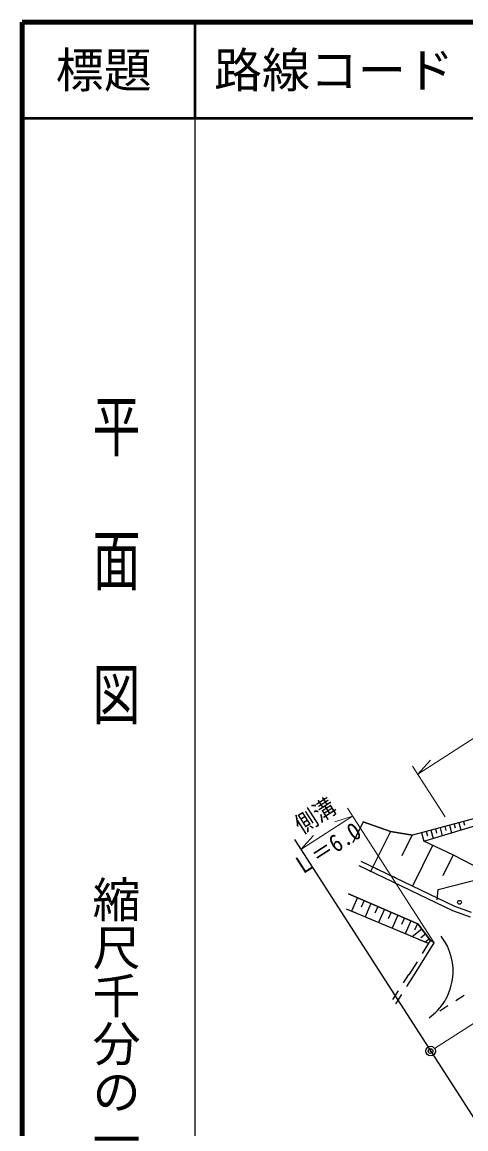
# Model space of a CAD drawing. Units: millimetres at full size, sheet at 1:1000; details may follow other scales. Extents: x 40000 to 680000, y 20000 to 380000.
# Drawn here: x 40000 to 86256, y 264594 to 380000 of the extents above; entities that cross this region are included whole.
import ezdxf
from ezdxf.enums import TextEntityAlignment as Align

# ---------------------------------------------------------------- set-up
doc = ezdxf.new("R2010")
doc.units = ezdxf.units.MM
doc.header["$LTSCALE"] = 1000
doc.header["$PDMODE"] = 32
doc.header["$PDSIZE"] = 500
doc.linetypes.add('CHAIN', pattern=[18.5, 12, -1.5, 3.5, -1.5])
for name, color, linetype, lineweight in [('M-BGD', 7, 'Continuous', 25), ('M-BMK', 2, 'CHAIN', 13), ('M-BMK-OTRS', 5, 'Continuous', 25), ('M-BMK-SRVR', 3, 'Continuous', 25), ('M-STR-HTXT', 7, 'Continuous', 13), ('M-TTL', 2, 'Continuous', 140), ('M-TTL-BAND', 7, 'Continuous', 25), ('M-TTL-LINE', 7, 'Continuous', 50)]:
    doc.layers.add(name, color=color, linetype=linetype, lineweight=lineweight)
doc.layers.add('M-OTRS', color=6, linetype='Continuous')
doc.layers.add('M-TTL-TXT', color=7, linetype='Continuous')
doc.styles.add('@ＭＳ ゴシック', font='')
doc.styles.add('ＭＳ ゴシック', font='')
doc.styles.get('@ＭＳ ゴシック').set_extended_font_data('@MS Gothic')
doc.styles.get('ＭＳ ゴシック').set_extended_font_data('MS Gothic')

msp = doc.modelspace()

# ---------------------------------------------------------------- linework, layer by layer
at = {"layer": 'M-BGD'}
for p, q in [((75554, 296612), (74475, 294435)), ((85997, 296635), (86099, 296253)), ((78384, 295597), (76280, 291355)), ((81648, 295479), (81885, 294589)), ((82132, 295608), (82250, 295163)), ((82615, 295736), (82843, 294878)), ((83098, 295865), (83212, 295435)), ((83581, 295993), (83801, 295166)), ((84064, 296121), (84174, 295708)), ((84548, 296250), (84759, 295454)), ((85031, 296378), (85137, 295980)), ((85514, 296507), (85717, 295742)), ((80652, 295238), (79573, 293061)), ((82783, 294150), (80680, 289908)), ((84928, 293153), (83849, 290977)), ((84897, 287325), (75128, 292025)), ((85092, 287786), (75345, 292475)), ((76001, 292159), (75345, 292475)), ((77804, 291292), (76902, 291726)), ((79361, 290543), (78705, 290859)), ((74943, 288719), (74325, 287298)), ((82363, 283908), (73812, 287514)), ((74863, 287071), (73812, 287514)), ((75653, 288410), (75344, 287699)), ((76364, 288101), (75752, 286696)), ((77066, 287795), (76760, 287093)), ((77768, 287489), (77164, 286101)), ((86838, 287147), (85092, 287786)), ((76706, 286294), (75784, 286683)), ((78463, 287187), (78160, 286493)), ((79157, 286885), (78559, 285512)), ((79843, 286586), (79545, 285900)), ((80530, 286288), (79939, 284930)), ((86725, 286656), (84897, 287325)), ((78548, 285517), (77627, 285905)), ((80391, 284740), (79470, 285128)), ((81667, 285415), (80646, 284632)), ((81209, 285992), (80913, 285314)), ((80742, 280422), (82951, 284003)), ((82363, 283908), (81313, 284351)), ((82058, 284904), (81548, 284513)), ((81726, 282874), (82568, 284239)), ((82449, 284394), (82010, 284057)), ((82951, 284003), (82568, 284239)), ((80359, 280658), (81201, 282023)), ((79757, 279815), (80321, 280692)), ((80116, 279448), (80742, 280422)), ((78654, 278096), (79217, 278973)), ((78950, 277632), (79576, 278606)), ((85224, 277983), (86064, 278525)), ((83543, 276899), (84384, 277441))]:
    msp.add_line(p, q, dxfattribs=at)
for points in [[(88325, 297254), (80682, 295223), (78384, 295597), (75551, 296612)], [(75551, 296612), (78384, 295597), (80682, 295223)], [(89084, 291020), (84958, 293138), (81858, 294581), (88432, 296559)], [(83275, 288472), (83352, 289543), (89084, 291020)], [(82568, 284239), (81232, 285982), (74026, 289118)], [(74026, 289118), (81232, 285982), (82568, 284239)]]:
    msp.add_lwpolyline(points, dxfattribs=at)
msp.add_circle((85591, 288222), 200, dxfattribs=at)
msp.add_arc((78962, 281042), 5964, 305.49888, 37.48049, dxfattribs=at)
at = {"layer": 'M-BMK'}
msp.add_line((82999, 272977), (102162, 285306), dxfattribs=at)
at = {"layer": 'M-BMK-OTRS'}
msp.add_line((68376, 294781), (101810, 242816), dxfattribs=at)
at = {"layer": 'M-BMK-SRVR'}
msp.add_circle((82579, 272706), 500, dxfattribs=at)
msp.add_point((82579, 272706), dxfattribs=at)
at = {"layer": 'M-OTRS'}
msp.add_point((82579, 272706), dxfattribs=at)
at = {"layer": 'M-STR-HTXT'}
for p, q in [((81246, 301576), (88635, 306330)), ((80705, 302417), (84113, 297119)), ((81246, 301576), (82573, 303025)), ((73914, 298048), (82951, 284003)), ((69052, 293731), (74455, 297207)), ((74455, 297207), (72587, 296600)), ((69052, 293731), (70379, 295179))]:
    msp.add_line(p, q, dxfattribs=at)
at = {"layer": 'M-TTL'}
for p, q in [((40000, 380000), (40000, 20000)), ((680000, 380000), (40000, 380000))]:
    msp.add_line(p, q, dxfattribs=at)
at = {"layer": 'M-TTL-BAND'}
msp.add_line((58000, 370000), (58000, 20000), dxfattribs=at)
at = {"layer": 'M-TTL-LINE'}
for p, q in [((58000, 380000), (58000, 370000)), ((40000, 370000), (680000, 370000))]:
    msp.add_line(p, q, dxfattribs=at)

# ---------------------------------------------------------------- texts
at = {"layer": 'M-STR-HTXT', "style": 'ＭＳ ゴシック', "width": 0.9}
for s, p in [('側溝', (71336, 296031)), ('Ｌ＝6.0', (72527, 292556))]:
    msp.add_text(s, height=1833, rotation=32.757, dxfattribs=at).set_placement(p, align=Align.BOTTOM_CENTER)
at = {"layer": 'M-TTL-BAND', "style": '@ＭＳ ゴシック', "width": 1.4}
msp.add_text('平  面  図', height=3666, rotation=270, dxfattribs=at).set_placement((49777, 306475), align=Align.MIDDLE_RIGHT)
at = {"layer": 'M-TTL-BAND', "style": '@ＭＳ ゴシック'}
msp.add_text('縮尺千分の一', height=3666, rotation=270, dxfattribs=at).set_placement((49777, 261030), align=Align.MIDDLE_RIGHT)
at = {"layer": 'M-TTL-TXT', "style": 'ＭＳ ゴシック'}
msp.add_text('標題', height=3666, dxfattribs=at).set_placement((48500, 375000), align=Align.MIDDLE_CENTER)
msp.add_text('路線コード', height=3666, dxfattribs=at).set_placement((60000, 375000), align=Align.MIDDLE_LEFT)

doc.saveas('drawing.dxf')
